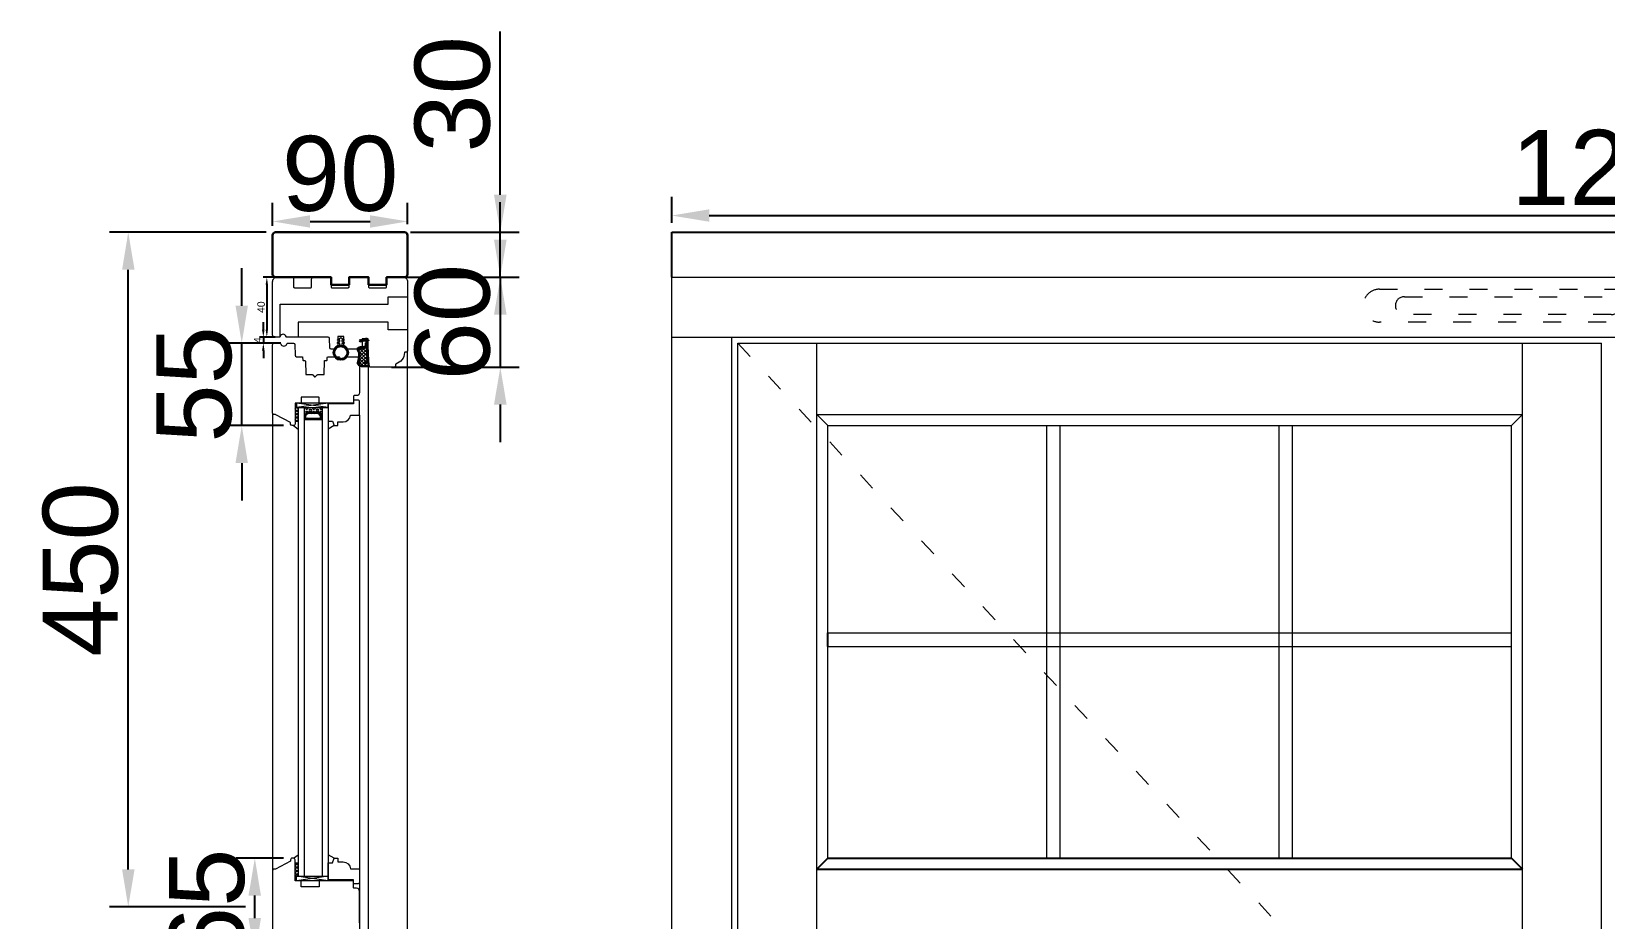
# Model space of a CAD drawing. Header units: millimetres. Extents: x 0 to 182016, y 11 to 3710.
# Drawn here: x 31499 to 32548, y 2214 to 2806 of the extents above; entities that cross this region are included whole.
import ezdxf

# ---------------------------------------------------------------- set-up
doc = ezdxf.new("R2010")
doc.units = ezdxf.units.MM
doc.linetypes.add('ACAD_ISO03W100', pattern=[30, 12, -18])
for name, color, linetype, lineweight in [('Matmenys', 10, 'Continuous', 20), ('OTHER', 251, 'Continuous', 13), ('Stakta', 7, 'Continuous', 25), ('Testinės profilio linijos', 7, 'Continuous', 5)]:
    doc.layers.add(name, color=color, linetype=linetype, lineweight=lineweight)
doc.layers.add('Stiklo paketas', color=7, linetype='Continuous')
doc.styles.get("Standard").update_dxf_attribs({"font": 'arial.ttf'})
doc.dimstyles.new('2', dxfattribs={"dimscale": 2, "dimtxt": 2.5, "dimasz": 2.5, "dimexe": 1.25, "dimexo": 0.625, "dimtad": 1, "dimtxsty": 'Standard', "dimcen": 2.5, "dimadec": 0, "dimazin": 0, "dimtfac": 1, "dimtmove": 0, "dimatfit": 3, "dimfxl": 1, "dimarcsym": 0})
doc.dimstyles.new('Padidinti matmenys', dxfattribs={"dimscale": 10, "dimtxt": 5, "dimasz": 2.5, "dimexe": 1.25, "dimexo": 0.625, "dimtad": 1, "dimdec": 1, "dimtxsty": 'Standard', "dimcen": 2.5, "dimadec": 0, "dimazin": 0, "dimtfac": 1, "dimtdec": 1, "dimtmove": 0, "dimatfit": 3, "dimfxl": 1, "dimarcsym": 0})

# ---------------------------------------------------------------- blocks, each defined once
blk = doc.blocks.new('*D1146')
at = {"color": 0, "lineweight": -2, "transparency": 16777216}
for p, q in [((31925.9, 2678.4), (31925.9, 2695.8)), ((33200.9, 2678.4), (33200.9, 2695.8)), ((31950.9, 2683.3), (33175.9, 2683.3))]:
    blk.add_line(p, q, dxfattribs=at)
at = {"color": 0, "transparency": 16777216}
for points in [[(31950.9, 2687.5), (31950.9, 2679.2), (31925.9, 2683.3)], [(33175.9, 2687.5), (33175.9, 2679.2), (33200.9, 2683.3)]]:
    blk.add_solid(points, dxfattribs=at)
at = {"layer": 'Defpoints', "color": 0, "transparency": 16777216}
for p in [(33200.9, 2683.3), (31925.9, 2672.2), (33200.9, 2672.2)]:
    blk.add_point(p, dxfattribs=at)
at = {"color": 0, "lineweight": 5, "transparency": 16777216, "insert": (32563.4, 2715.1), "char_height": 50, "attachment_point": 5}
blk.add_mtext('1275', dxfattribs=at)
blk = doc.blocks.new('*D1150')
at = {"layer": 'Defpoints', "color": 0, "transparency": 16777216}
for p in [(31668.2, 2642.2), (31655.9, 2602.2), (31662.7, 2602.2)]:
    blk.add_point(p, dxfattribs=at)
at = {"layer": 'Matmenys', "color": 0, "lineweight": -2, "transparency": 16777216}
for p, q in [((31667, 2642.2), (31653.4, 2642.2)), ((31655.9, 2637.2), (31655.9, 2607.2)), ((31661.5, 2602.2), (31653.4, 2602.2))]:
    blk.add_line(p, q, dxfattribs=at)
at = {"layer": 'Matmenys', "color": 0, "transparency": 16777216}
for points in [[(31655.1, 2637.2), (31656.7, 2637.2), (31655.9, 2642.2)], [(31655.1, 2607.2), (31656.7, 2607.2), (31655.9, 2602.2)]]:
    blk.add_solid(points, dxfattribs=at)
at = {"layer": 'Matmenys', "color": 0, "lineweight": 5, "transparency": 16777216, "insert": (31652.1, 2622.2), "char_height": 5, "attachment_point": 5, "rotation": 90}
blk.add_mtext('40', dxfattribs=at)
blk = doc.blocks.new('*D1151')
at = {"color": 0, "lineweight": -2, "transparency": 16777216}
for p, q in [((31811.6, 2667.2), (31811.6, 2692.2)), ((31747.5, 2642.2), (31824.1, 2642.2)), ((31811.6, 2642.2), (31811.6, 2582.2)), ((31739, 2582.2), (31824.1, 2582.2)), ((31811.6, 2557.2), (31811.6, 2532.2))]:
    blk.add_line(p, q, dxfattribs=at)
at = {"color": 0, "transparency": 16777216}
for points in [[(31807.4, 2667.2), (31815.8, 2667.2), (31811.6, 2642.2)], [(31807.4, 2557.2), (31815.8, 2557.2), (31811.6, 2582.2)]]:
    blk.add_solid(points, dxfattribs=at)
at = {"layer": 'Defpoints', "color": 0, "transparency": 16777216}
for p in [(31741.2, 2642.2), (31732.7, 2582.2), (31811.6, 2582.2)]:
    blk.add_point(p, dxfattribs=at)
at = {"color": 0, "lineweight": 5, "transparency": 16777216, "insert": (31779.8, 2612.2), "char_height": 50, "attachment_point": 5, "rotation": 90}
blk.add_mtext('60', dxfattribs=at)
blk = doc.blocks.new('*D1152')
at = {"color": 0, "lineweight": -2, "transparency": 16777216}
for p, q in [((31639.2, 2623.2), (31639.2, 2648.2)), ((31665.2, 2598.2), (31626.7, 2598.2)), ((31639.2, 2543.2), (31639.2, 2598.2)), ((31667, 2543.2), (31626.7, 2543.2)), ((31639.2, 2518.2), (31639.2, 2493.2))]:
    blk.add_line(p, q, dxfattribs=at)
at = {"color": 0, "transparency": 16777216}
for points in [[(31635, 2623.2), (31643.3, 2623.2), (31639.2, 2598.2)], [(31635, 2518.2), (31643.3, 2518.2), (31639.2, 2543.2)]]:
    blk.add_solid(points, dxfattribs=at)
at = {"layer": 'Defpoints', "color": 0, "transparency": 16777216}
for p in [(31639.2, 2598.2), (31671.5, 2598.2), (31673.2, 2543.2)]:
    blk.add_point(p, dxfattribs=at)
at = {"color": 0, "lineweight": 5, "transparency": 16777216, "insert": (31607.5, 2570.7), "char_height": 50, "attachment_point": 5, "rotation": 90}
blk.add_mtext('55', dxfattribs=at)
blk = doc.blocks.new('*D1153')
at = {"color": 0, "lineweight": -2, "transparency": 16777216}
for p, q in [((31659.8, 2676.4), (31659.8, 2691.9)), ((31749.8, 2677.6), (31749.8, 2691.9)), ((31684.8, 2679.4), (31724.8, 2679.4))]:
    blk.add_line(p, q, dxfattribs=at)
at = {"color": 0, "transparency": 16777216}
for points in [[(31684.8, 2683.5), (31684.8, 2675.2), (31659.8, 2679.4)], [(31724.8, 2683.5), (31724.8, 2675.2), (31749.8, 2679.4)]]:
    blk.add_solid(points, dxfattribs=at)
at = {"layer": 'Defpoints', "color": 0, "transparency": 16777216}
for p in [(31749.8, 2679.4), (31659.8, 2670.2), (31749.8, 2671.3)]:
    blk.add_point(p, dxfattribs=at)
at = {"color": 0, "lineweight": 5, "transparency": 16777216, "insert": (31704.8, 2711.1), "char_height": 50, "attachment_point": 5}
blk.add_mtext('90', dxfattribs=at)
blk = doc.blocks.new('*D1154')
at = {"layer": 'Defpoints', "color": 0, "transparency": 16777216}
for p in [(31662.7, 2602.2), (31653.6, 2598.2), (31663, 2598.2)]:
    blk.add_point(p, dxfattribs=at)
at = {"layer": 'Matmenys', "color": 0, "lineweight": -2, "transparency": 16777216}
for p, q in [((31653.6, 2607.2), (31653.6, 2612.2)), ((31661.5, 2602.2), (31651.1, 2602.2)), ((31653.6, 2602.2), (31653.6, 2598.2)), ((31661.7, 2598.2), (31651.1, 2598.2)), ((31653.6, 2593.2), (31653.6, 2588.2))]:
    blk.add_line(p, q, dxfattribs=at)
at = {"layer": 'Matmenys', "color": 0, "transparency": 16777216}
for points in [[(31652.7, 2607.2), (31654.4, 2607.2), (31653.6, 2602.2)], [(31652.7, 2593.2), (31654.4, 2593.2), (31653.6, 2598.2)]]:
    blk.add_solid(points, dxfattribs=at)
at = {"layer": 'Matmenys', "color": 0, "lineweight": 5, "transparency": 16777216, "insert": (31649.8, 2600.2), "char_height": 5, "attachment_point": 5, "rotation": 90}
blk.add_mtext('4', dxfattribs=at)
blk = doc.blocks.new('*D1927')
at = {"color": 0, "lineweight": -2, "ltscale": 0.1, "transparency": 16777216}
for p, q in [((31811.6, 2697.2), (31811.6, 2806.1)), ((31751.7, 2672.2), (31824.1, 2672.2)), ((31811.6, 2642.2), (31811.6, 2672.2)), ((31751.7, 2642.2), (31824.1, 2642.2)), ((31811.6, 2617.2), (31811.6, 2592.2))]:
    blk.add_line(p, q, dxfattribs=at)
at = {"color": 0, "ltscale": 0.1, "transparency": 16777216}
for points in [[(31807.4, 2697.2), (31815.8, 2697.2), (31811.6, 2672.2)], [(31807.4, 2617.2), (31815.8, 2617.2), (31811.6, 2642.2)]]:
    blk.add_solid(points, dxfattribs=at)
at = {"layer": 'Defpoints', "color": 0, "ltscale": 0.1, "transparency": 16777216}
for p in [(31745.4, 2672.2), (31811.6, 2672.2), (31745.4, 2642.2)]:
    blk.add_point(p, dxfattribs=at)
at = {"color": 0, "ltscale": 0.1, "transparency": 16777216, "insert": (31779.8, 2764.2), "char_height": 50, "attachment_point": 5, "rotation": 90}
blk.add_mtext('30', dxfattribs=at)
blk = doc.blocks.new('tv')
at = {"linetype": 'ACAD_ISO03W100', "lineweight": 5}
for p, q in [((29400.1, 41533.7), (29731.1, 41533.7)), ((29731.1, 41511.7), (29400.1, 41511.7))]:
    blk.add_line(p, q, dxfattribs=at)
for points in [[(29416.6, 41528.7), (29554.6, 41528.7, -1), (29554.6, 41516.7), (29416.6, 41516.7, -1)], [(29576.6, 41516.7, -1), (29576.6, 41528.7), (29714.6, 41528.7, -1), (29714.6, 41516.7)]]:
    blk.add_lwpolyline(points, format="xyb", close=True, dxfattribs=at)
for centre, start, end in [((29400.1, 41522.7), 90, 270), ((29731.1, 41522.7), 270, 90)]:
    blk.add_arc(centre, 11, start, end, dxfattribs=at)
blk = doc.blocks.new('*D1929')
at = {"color": 0, "lineweight": -2, "ltscale": 0.1, "transparency": 16777216}
for p, q in [((31667, 2254.7), (31635.4, 2254.7)), ((31647.9, 2214.7), (31647.9, 2229.7)), ((31667, 2189.7), (31635.4, 2189.7))]:
    blk.add_line(p, q, dxfattribs=at)
at = {"color": 0, "ltscale": 0.1, "transparency": 16777216}
for points in [[(31643.7, 2229.7), (31652, 2229.7), (31647.9, 2254.7)], [(31643.7, 2214.7), (31652, 2214.7), (31647.9, 2189.7)]]:
    blk.add_solid(points, dxfattribs=at)
at = {"layer": 'Defpoints', "color": 0, "ltscale": 0.1, "transparency": 16777216}
for p in [(31647.9, 2254.7), (31673.2, 2254.7), (31673.2, 2189.7)]:
    blk.add_point(p, dxfattribs=at)
at = {"color": 0, "ltscale": 0.1, "transparency": 16777216, "insert": (31616.1, 2222.2), "char_height": 50, "attachment_point": 5, "rotation": 90}
blk.add_mtext('65', dxfattribs=at)
blk = doc.blocks.new('*D1930')
at = {"color": 0, "lineweight": -2, "ltscale": 0.1, "transparency": 16777216}
for p, q in [((31655.5, 2672.2), (31551, 2672.2)), ((31563.5, 2247.2), (31563.5, 2647.2)), ((31641.6, 2222.2), (31551, 2222.2))]:
    blk.add_line(p, q, dxfattribs=at)
at = {"color": 0, "ltscale": 0.1, "transparency": 16777216}
for points in [[(31559.4, 2647.2), (31567.7, 2647.2), (31563.5, 2672.2)], [(31559.4, 2247.2), (31567.7, 2247.2), (31563.5, 2222.2)]]:
    blk.add_solid(points, dxfattribs=at)
at = {"layer": 'Defpoints', "color": 0, "ltscale": 0.1, "transparency": 16777216}
for p in [(31563.5, 2672.2), (31661.8, 2672.2), (31647.9, 2222.2)]:
    blk.add_point(p, dxfattribs=at)
at = {"color": 0, "ltscale": 0.1, "transparency": 16777216, "insert": (31531.8, 2447.2), "char_height": 50, "attachment_point": 5, "rotation": 90}
blk.add_mtext('450', dxfattribs=at)

msp = doc.modelspace()

# ---------------------------------------------------------------- hatches: boundary and pattern name
at = {"lineweight": 0, "ltscale": 0.5}
h = msp.add_hatch(dxfattribs=at)
h.set_pattern_fill('ANSI37', color=256, scale=0.5, style=0)
h.set_pattern_definition([(45, (31674.7438, 2558.6922), (-1.12253, 1.12253), []), (135, (31674.7438, 2558.6922), (-1.12253, -1.12253), [])])
h.paths.add_polyline_path([(31676.7437636, 2546.1922216), (31676.7437636, 2555.1922216), (31674.7437636, 2555.1922216), (31674.7437636, 2546.1922216)])
at = {"lineweight": 0}
h = msp.add_hatch(dxfattribs=at)
h.set_pattern_fill('HEX', color=256, scale=0.25, style=0)
h.set_pattern_definition([(360, (18773.3348, 20902.4632), (-7e-16, -1.374815), [0.79375, -1.5875]), (240, (18773.3348, 20902.4632), (-1.190624716, 0.6874075), [0.79375, -1.5875]), (300, (18774.1285, 20902.4632), (-1.190624716, -0.6874075), [0.79375, -1.5875])])
h.paths.add_polyline_path([(31680.7430545, 2555.1922216), (31680.7430545, 2550.1922216), (31682.7430545, 2552.1922216), (31690.7430545, 2552.1922216), (31692.7430545, 2550.1922216), (31692.7437636, 2555.1922216)])
h = msp.add_hatch(dxfattribs=at)
h.set_pattern_fill('JIS_WOOD', color=256, style=0)
h.set_pattern_definition([(315, (18773.33476, 20902.46325), (-0.5, -0.5), [])])
h.paths.add_polyline_path([(31690.7430545, 2552.1922216), (31682.7430545, 2552.1922216), (31680.7430545, 2550.1922216), (31680.7430545, 2547.1922216), (31692.7796371, 2547.1744882), (31692.7430545, 2550.1922216)])
h.paths.add_polyline_path([(31683.1572681, 2551.1922216), (31690.3288409, 2551.1922216), (31691.7430545, 2549.7780081), (31691.7430545, 2548.1922216), (31681.7430545, 2548.1922216), (31681.7430545, 2549.7780081)], flags=16)
at = {"lineweight": 0, "ltscale": 0.5}
h = msp.add_hatch(dxfattribs=at)
h.set_pattern_fill('ANSI37', color=256, scale=0.5, style=0)
h.set_pattern_definition([(45, (31674.7438, 1198.8163), (-1.122532, 1.122532), []), (135, (31674.7438, 1198.8163), (-1.122532, -1.122532), [])])
h.paths.add_polyline_path([(31676.743764, 2251.6690019), (31676.743764, 2242.6690019), (31674.743764, 2242.6690019), (31674.743764, 2251.6690019)])
at = {"layer": 'Matmenys'}
h = msp.add_hatch(dxfattribs=at)
h.set_pattern_fill('ANSI37', color=252, scale=0.5, angle=-180, style=0)
h.set_pattern_definition([(225, (-123945.5523, -1098023.8803), (1.1225320151, -1.1225320151), []), (315, (-123945.5523, -1098023.8803), (1.1225320151, 1.1225320151), [])])
edge = h.paths.add_edge_path()
edge.add_arc((31722.8634934, 2585.7063735), 0.1, 273.5893456117, 363.5893456117, ccw=False)
edge.add_line((31722.8697539, 2585.6065696), (31721.3220682, 2585.5094864))
edge.add_arc((31721.3377194, 2585.2599768), 0.25, 93.5893456117, 273.5893456117)
edge.add_line((31721.3533706, 2585.0104672), (31723.4000756, 2585.1388529))
edge.add_arc((31723.3938151, 2585.2386567), 0.1, 273.5893456117, 363.589345619)
edge.add_line((31723.4936189, 2585.2449172), (31723.5692619, 2585.2496622))
edge.add_line((31723.5692619, 2585.2496622), (31723.6935763, 2583.2678613))
edge.add_spline(control_points=[(31723.6935763, 2583.2678613), (31723.681774, 2583.1887028), (31723.6705984, 2583.1187111), (31723.6488045, 2583.0349603), (31723.6394187, 2583.011396), (31723.6267238, 2582.987513), (31723.6204746, 2582.9794534), (31723.5948857, 2582.9549655), (31723.5656487, 2582.9360727), (31723.461329, 2582.9023693), (31723.3883967, 2582.8892474), (31723.1354137, 2582.8695452), (31722.9215796, 2582.8800435), (31722.4791011, 2582.8993717), (31722.2597723, 2582.9038471), (31721.8398814, 2582.9049232), (31721.6367952, 2582.9018913), (31721.0465879, 2582.8891808), (31720.6785378, 2582.8760044), (31719.9253564, 2582.8762661), (31719.5486065, 2582.8947624), (31718.955502, 2582.9979488), (31718.7279311, 2583.0578428), (31718.3308299, 2583.2108784), (31718.1590422, 2583.2936278), (31717.8178745, 2583.497628), (31717.6516718, 2583.6177428), (31717.3605121, 2583.8851879), (31717.2369321, 2584.0328616), (31717.0772133, 2584.3140461), (31717.0296594, 2584.4493424), (31716.9700544, 2584.7506412), (31716.9593511, 2584.9142412), (31716.973095, 2585.498838), (31717.0678492, 2585.9627536), (31717.2395915, 2586.8552497), (31717.3232861, 2587.2823299), (31717.5344724, 2588.3606785), (31717.6682065, 2589.0187291), (31717.7931325, 2590.011831), (31717.8236263, 2590.3154322), (31717.8479618, 2590.9374758), (31717.840421, 2591.2533798), (31717.7555367, 2591.8025881), (31717.694198, 2592.0386715), (31717.5217377, 2592.4393229), (31717.4268892, 2592.5979554), (31717.2426209, 2592.8966142), (31717.1527634, 2593.0380715), (31716.9966803, 2593.3398543), (31716.9267101, 2593.5049071), (31716.8069789, 2593.8700288), (31716.7639764, 2594.0709789), (31716.7400777, 2594.4103955), (31716.7532835, 2594.552381), (31716.8133227, 2594.7476017), (31716.8500629, 2594.8129295), (31716.958612, 2594.9396528), (31717.0306782, 2594.9988307), (31717.2947658, 2595.1559082), (31717.535874, 2595.2374079), (31718.086285, 2595.3540252), (31718.3944801, 2595.3905567), (31718.9906979, 2595.4438282), (31719.2782489, 2595.4630506), (31719.8087388, 2595.5064101), (31720.0569972, 2595.5285463), (31720.4617995, 2595.5647606), (31720.6192029, 2595.578847), (31720.9431353, 2595.6069691), (31721.1214525, 2595.6220052), (31721.4243196, 2595.6902902), (31721.5421416, 2595.7259252), (31721.7546203, 2595.821522), (31721.8485351, 2595.8746689), (31721.9937289, 2595.9933096), (31722.048747, 2596.0489319), (31722.137839, 2596.1726991), (31722.1707184, 2596.2363261), (31722.2188865, 2596.3551902), (31722.2357678, 2596.4122672), (31722.2617117, 2596.5128476), (31722.2714293, 2596.5572432), (31722.2804652, 2596.5982395)], knot_values=[0, 0, 0, 0, 0.2245066002, 0.2245066002, 0.377043448, 0.377043448, 0.5295802957, 0.5295802957, 0.8082977366, 0.8082977366, 1.0870151774, 1.0870151774, 1.6244414062, 1.6244414062, 2.161867635, 2.161867635, 2.6992938638, 2.6992938638, 3.7741463214, 3.7741463214, 5.0334406395, 5.0334406395, 5.8656302806, 5.8656302806, 6.5060139406, 6.5060139406, 7.1463976006, 7.1463976006, 7.7996240151, 7.7996240151, 8.3563201169, 8.3563201169, 8.9130162187, 8.9130162187, 10.239934143, 10.239934143, 11.5668520673, 11.5668520673, 13.5970761059, 13.5970761059, 14.4582175179, 14.4582175179, 15.3193589298, 15.3193589298, 15.9856015553, 15.9856015553, 16.5061017172, 16.5061017172, 17.0266018791, 17.0266018791, 17.547102041, 17.547102041, 18.1672448488, 18.1672448488, 18.7176261004, 18.7176261004, 19.1465766047, 19.1465766047, 19.5755271091, 19.5755271091, 20.3898249977, 20.3898249977, 21.2041228863, 21.2041228863, 21.9655448497, 21.9655448497, 22.7269668131, 22.7269668131, 23.2229068178, 23.2229068178, 23.7188468224, 23.7188468224, 24.0184411081, 24.0184411081, 24.2549295987, 24.2549295987, 24.4119994701, 24.4119994701, 24.5501072405, 24.5501072405, 24.6882150108, 24.6882150108, 24.8099116426, 24.8099116426, 24.8099116426, 24.8099116426], degree=3, periodic=0)
edge.add_line((31722.2804652, 2596.5982395), (31722.9632973, 2585.712634))

# ---------------------------------------------------------------- linework, layer by layer
at = {"ltscale": 0.1}
for p, q in [((31925.9374146, 2672.192222), (33200.9152085, 2672.192222)), ((31925.9374146, 2642.192222), (31925.9374146, 2672.192222)), ((32029.9374149, 2395.9256242), (32029.9374149, 2404.9256242)), ((32022.6203206, 2247.3519076), (32493.243406, 2247.3519076)), ((32029.9374149, 2254.6690019), (32485.9263117, 2254.6690019))]:
    msp.add_line(p, q, dxfattribs=at)
at = {"lineweight": 5}
for p, q in [((31925.9374146, 2642.192222), (33200.9152085, 2642.192222)), ((31925.9374146, 1347.5116013), (31925.9374146, 2642.192222)), ((31925.9374146, 2602.1922216), (33200.9152085, 2602.1922216)), ((31965.9374146, 1347.5116013), (31965.9374146, 2602.1922216)), ((31969.9374146, 2598.1922216), (32545.9263117, 2598.1922216)), ((31969.9374146, 1354.9617728), (31969.9374146, 2598.1922216)), ((32022.6203206, 1354.9617728), (32022.6203206, 2598.1922216)), ((32493.243406, 1354.9617728), (32493.243406, 2598.1922216)), ((32545.9263117, 1354.9617728), (32545.9263117, 2598.1922216)), ((32022.6203206, 2550.5093159), (32493.243406, 2550.5093159)), ((32029.9374149, 2543.1922216), (32022.6203206, 2550.5093159)), ((32485.9263117, 2543.1922216), (32493.243406, 2550.5093159)), ((32029.9374149, 2543.1922216), (32485.9263117, 2543.1922216)), ((32029.9374149, 2254.6690019), (32029.9374149, 2543.1922216)), ((32175.9374149, 2254.6690019), (32175.9374149, 2543.1922216)), ((32184.9374149, 2254.6690019), (32184.9374149, 2543.1922216)), ((32330.9374149, 2254.6690019), (32330.9374149, 2543.1922216)), ((32339.9374149, 2254.6690019), (32339.9374149, 2543.1922216)), ((32485.9263117, 2254.6690019), (32485.9263117, 2543.1922216)), ((32029.9374149, 2404.9256242), (32485.9263117, 2404.9256242)), ((32029.9374149, 2395.9256242), (32485.9263117, 2395.9256242))]:
    msp.add_line(p, q, dxfattribs=at)
for p, q in [((31722.0010985, 2601.0518615), (31717.6540081, 2600.068415)), ((31717.6540081, 2600.068415), (31717.8746629, 2599.093063)), ((31721.0946694, 2599.8215282), (31717.8746629, 2599.093063)), ((31722.0328052, 2600.546399), (31720.984342, 2600.3092042)), ((31720.984342, 2600.3092042), (31721.0946694, 2599.8215282)), ((31722.4908788, 2601.2304498), (31721.9918596, 2601.1991474)), ((31721.9918596, 2601.1991474), (31722.0010985, 2601.0518615)), ((31722.0328052, 2600.546399), (31722.9632973, 2585.712634)), ((31723.5573435, 2600.2001086), (31722.4908788, 2601.2304498)), ((31722.5364989, 2600.5031811), (31723.4936189, 2585.2449172)), ((31723.6042414, 2599.4524679), (31722.5364989, 2600.5031811)), ((31723.5573435, 2600.2001086), (31723.6042414, 2599.4524679)), ((31722.8697539, 2585.6065696), (31721.3220682, 2585.5094864)), ((31723.4000756, 2585.1388529), (31721.3533706, 2585.0104672)), ((31723.4936189, 2585.2449172), (31723.5692619, 2585.2496622))]:
    msp.add_line(p, q)
at = {"color": 1}
for p, q in [((31721.9874971, 2596.6628123), (31721.8770675, 2598.4232636)), ((31723.6935763, 2583.2678613), (31722.737919, 2598.502806)), ((31723.9902964, 2583.223621), (31723.0290017, 2598.5484365))]:
    msp.add_line(p, q, dxfattribs=at)
at = {"linetype": 'ACAD_ISO03W100', "lineweight": 5}
msp.add_line((31969.9374146, 2598.1922216), (32545.9263117, 1979.0769972), dxfattribs=at)
at = {"lineweight": 0}
for p, q in [((31696.7430545, 2555.1922216), (31675.7430545, 2558.1922216)), ((31696.7430545, 2558.1922216), (31675.7430545, 2555.1922216)), ((31673.7437636, 2543.1922216), (31676.7437636, 2540.9055565)), ((31674.7437636, 2546.1922216), (31676.7437636, 2546.1922216)), ((31700.7437636, 2543.1922216), (31696.7437636, 2540.9055565)), ((31673.743764, 2254.6690019), (31676.743764, 2256.955667)), ((31700.743764, 2254.6690019), (31696.743764, 2256.955667)), ((31674.743764, 2251.6690019), (31676.743764, 2251.6690019)), ((31674.743764, 2242.6690019), (31677.743764, 2242.6690019)), ((31696.7430549, 2242.6690019), (31675.7430549, 2239.6690019)), ((31696.7430549, 2239.6690019), (31675.7430549, 2242.6690019))]:
    msp.add_line(p, q, dxfattribs=at)
at = {"lineweight": 9}
for p, q in [((31676.7437636, 2555.1921365), (31676.7437636, 2242.6690019)), ((31680.7437636, 2555.1921365), (31680.7437636, 2242.6690019)), ((31692.7437636, 2555.1921365), (31692.7437636, 2242.6690019)), ((31696.7437636, 2555.1921365), (31696.7437636, 2242.6690019)), ((31717.7437636, 2550.1922216), (31717.7437636, 1402.9617728))]:
    msp.add_line(p, q, dxfattribs=at)
at = {"lineweight": 30}
msp.add_lwpolyline([(31661.7525285, 2642.192222), (31698.0025293, 2642.192222), (31698.7525285, 2642.192222), (31698.7525285, 2637.192222), (31710.7525285, 2637.192222), (31710.7525285, 2642.192222), (31723.0025293, 2642.192222), (31723.7525285, 2642.192222), (31723.7525285, 2637.192222), (31735.7525285, 2637.192222), (31735.7525285, 2642.192222), (31747.7525285, 2642.192222, 0.4142135624), (31749.7525285, 2644.192222), (31749.7525285, 2670.192222), (31749.7525285, 2670.192222, 0.4142135624), (31747.7525285, 2672.192222), (31661.7525285, 2672.192222, 0.4142135624), (31659.7525285, 2670.192222), (31659.7525285, 2644.192222, 0.4142135624)], format="xyb", close=True, dxfattribs=at)
at = {"lineweight": 5}
msp.add_lwpolyline([(31664.7523266, 2602.1922216), (31664.7523266, 2624.1922216), (31736.7525285, 2624.1922216), (31736.7525285, 2629.1922216), (31749.7525285, 2629.1922216), (31749.7525285, 2607.1922216), (31736.7525285, 2607.1922216), (31736.7525285, 2612.1922216), (31676.7523266, 2612.1922216), (31676.7523266, 2602.1922216)], dxfattribs=at)
at = {"lineweight": 0}
for points in [[(31711.7437636, 2550.1922216), (31717.7437636, 2550.1922216), (31717.7437636, 2559.1922216, 0.4142135624), (31716.7437636, 2560.1922216), (31713.7437636, 2560.1922216), (31713.7437636, 2557.6922216), (31696.7437636, 2557.6922216), (31696.7437636, 2546.1922216), (31699.7437636, 2546.1922216), (31700.7437636, 2543.1922216), (31703.2437636, 2543.1922216), (31703.2437636, 2545.6922216), (31706.7688264, 2545.6922216, 0.3851703882), (31711.7437636, 2550.1922216)], [(31711.743764, 2247.6690019), (31717.743764, 2247.6690019), (31717.743764, 2238.6690019, -0.4142135624), (31716.743764, 2237.6690019), (31713.743764, 2237.6690019), (31713.743764, 2240.1690019), (31696.743764, 2240.1690019), (31696.743764, 2251.6690019), (31699.743764, 2251.6690019), (31700.743764, 2254.6690019), (31703.243764, 2254.6690019), (31703.243764, 2252.1690019), (31706.7688268, 2252.1690019, -0.3851703882), (31711.743764, 2247.6690019)]]:
    msp.add_lwpolyline(points, format="xyb", dxfattribs=at)
for points in [[(31696.7430545, 2558.1922216), (31675.7430545, 2558.1922216), (31675.7430545, 2555.1922216), (31696.7430545, 2555.1922216)], [(31690.7430545, 2552.1922216), (31682.7430545, 2552.1922216), (31680.7430545, 2550.1922216), (31680.7430545, 2547.1922216), (31692.7430545, 2547.1922216), (31692.7430545, 2550.1922216)], [(31690.3288409, 2551.1922216), (31683.1572681, 2551.1922216), (31681.7430545, 2549.7780081), (31681.7430545, 2548.1922216), (31691.7430545, 2548.1922216), (31691.7430545, 2549.7780081)], [(31696.7430549, 2239.6690019), (31675.7430549, 2239.6690019), (31675.7430549, 2242.6690019), (31696.7430549, 2242.6690019)]]:
    msp.add_lwpolyline(points, close=True, dxfattribs=at)
at = {"ltscale": 0.1}
for points in [[(32022.6203206, 2247.3519076), (32029.9374149, 2254.6690019)], [(32485.9263117, 2254.6690019), (32493.243406, 2247.3519076)]]:
    msp.add_lwpolyline(points, dxfattribs=at)
at = {"color": 18, "linetype": 'ByBlock', "true_color": 0x000000}
for radius in [4.85, 4.25]:
    msp.add_circle((31705.2426981, 2591.8661488), radius, dxfattribs=at)
for centre, radius, start, end in [((31721.3377194, 2585.2599768), 0.25, 93.5893456106, 273.5893456106), ((31722.8634934, 2585.7063735), 0.1, 273.5893456106, 3.5893456092), ((31723.3938151, 2585.2386567), 0.1, 273.5893456106, 3.5893456092)]:
    msp.add_arc(centre, radius, start, end)
at = {"color": 1}
msp.add_spline([(31723.9902964, 2583.223621), (31723.8997996, 2582.8621207), (31722.6259411, 2582.5925798), (31717.9335682, 2583.0809691), (31716.8435619, 2584.1241669), (31716.8249455, 2586.2876388), (31717.1553194, 2587.9856786), (31717.5022357, 2590.1511195), (31717.302807, 2592.1878411), (31716.826638, 2593.0160859), (31716.5463746, 2594.870626), (31719.2585532, 2595.7630719), (31720.7374288, 2595.8902395), (31721.4246967, 2596.0082108), (31721.866582, 2596.3104165), (31721.9874971, 2596.6628123)], degree=3, dxfattribs=at)
msp.add_open_spline([(31723.6935763, 2583.2678613), (31723.681774, 2583.1887028), (31723.6705984, 2583.1187111), (31723.6488045, 2583.0349603), (31723.6394187, 2583.011396), (31723.6267238, 2582.987513), (31723.6204746, 2582.9794534), (31723.5948857, 2582.9549655), (31723.5656487, 2582.9360727), (31723.461329, 2582.9023693), (31723.3883967, 2582.8892474), (31723.1354137, 2582.8695452), (31722.9215796, 2582.8800435), (31722.4791011, 2582.8993717), (31722.2597723, 2582.9038471), (31721.8398814, 2582.9049232), (31721.6367952, 2582.9018913), (31721.0465879, 2582.8891808), (31720.6785378, 2582.8760044), (31719.9253564, 2582.8762661), (31719.5486065, 2582.8947624), (31718.955502, 2582.9979488), (31718.7279311, 2583.0578428), (31718.3308299, 2583.2108784), (31718.1590422, 2583.2936278), (31717.8178745, 2583.497628), (31717.6516718, 2583.6177428), (31717.3605121, 2583.8851879), (31717.2369321, 2584.0328616), (31717.0772133, 2584.3140461), (31717.0296594, 2584.4493424), (31716.9700544, 2584.7506412), (31716.9593511, 2584.9142412), (31716.973095, 2585.498838), (31717.0678492, 2585.9627536), (31717.2395915, 2586.8552497), (31717.3232861, 2587.2823299), (31717.5344724, 2588.3606785), (31717.6682065, 2589.0187291), (31717.7931325, 2590.011831), (31717.8236263, 2590.3154322), (31717.8479618, 2590.9374758), (31717.840421, 2591.2533798), (31717.7555367, 2591.8025881), (31717.694198, 2592.0386715), (31717.5217377, 2592.4393229), (31717.4268892, 2592.5979554), (31717.2426209, 2592.8966142), (31717.1527634, 2593.0380715), (31716.9966803, 2593.3398543), (31716.9267101, 2593.5049071), (31716.8069789, 2593.8700288), (31716.7639764, 2594.0709789), (31716.7400777, 2594.4103955), (31716.7532835, 2594.552381), (31716.8133227, 2594.7476017), (31716.8500629, 2594.8129295), (31716.958612, 2594.9396528), (31717.0306782, 2594.9988307), (31717.2947658, 2595.1559082), (31717.535874, 2595.2374079), (31718.086285, 2595.3540252), (31718.3944801, 2595.3905567), (31718.9906979, 2595.4438282), (31719.2782489, 2595.4630506), (31719.8087388, 2595.5064101), (31720.0569972, 2595.5285463), (31720.4617995, 2595.5647606), (31720.6192029, 2595.578847), (31720.9431353, 2595.6069691), (31721.1214525, 2595.6220052), (31721.4243196, 2595.6902902), (31721.5421416, 2595.7259252), (31721.7546203, 2595.821522), (31721.8485351, 2595.8746689), (31721.9937289, 2595.9933096), (31722.048747, 2596.0489319), (31722.137839, 2596.1726991), (31722.1707184, 2596.2363261), (31722.2188865, 2596.3551902), (31722.2357678, 2596.4122672), (31722.2617117, 2596.5128476), (31722.2714293, 2596.5572432), (31722.2804652, 2596.5982395)], degree=3, knots=[0, 0, 0, 0, 0.2245066002, 0.2245066002, 0.377043448, 0.377043448, 0.5295802957, 0.5295802957, 0.8082977366, 0.8082977366, 1.0870151774, 1.0870151774, 1.6244414062, 1.6244414062, 2.161867635, 2.161867635, 2.6992938638, 2.6992938638, 3.7741463214, 3.7741463214, 5.0334406395, 5.0334406395, 5.8656302806, 5.8656302806, 6.5060139406, 6.5060139406, 7.1463976006, 7.1463976006, 7.7996240151, 7.7996240151, 8.3563201169, 8.3563201169, 8.9130162187, 8.9130162187, 10.239934143, 10.239934143, 11.5668520673, 11.5668520673, 13.5970761059, 13.5970761059, 14.4582175179, 14.4582175179, 15.3193589298, 15.3193589298, 15.9856015553, 15.9856015553, 16.5061017172, 16.5061017172, 17.0266018791, 17.0266018791, 17.547102041, 17.547102041, 18.1672448488, 18.1672448488, 18.7176261004, 18.7176261004, 19.1465766047, 19.1465766047, 19.5755271091, 19.5755271091, 20.3898249977, 20.3898249977, 21.2041228863, 21.2041228863, 21.9655448497, 21.9655448497, 22.7269668131, 22.7269668131, 23.2229068178, 23.2229068178, 23.7188468224, 23.7188468224, 24.0184411081, 24.0184411081, 24.2549295987, 24.2549295987, 24.4119994701, 24.4119994701, 24.5501072405, 24.5501072405, 24.6882150108, 24.6882150108, 24.8099116426, 24.8099116426, 24.8099116426, 24.8099116426], dxfattribs=at)
at = {"layer": 'OTHER'}
msp.add_lwpolyline([(31704.6326719, 2596.6693587), (31704.6326719, 2598.0852675), (31702.9873905, 2598.0852675), (31702.9873905, 2598.6109496), (31704.6326719, 2599.3542906), (31704.6326719, 2600.1469103), (31702.9873905, 2600.1469103), (31702.9873905, 2600.3658011), (31705.2426981, 2601.8686823), (31707.4980056, 2600.3658011), (31707.4980056, 2600.1469103), (31705.8527242, 2600.1469103), (31705.8527242, 2599.3542906), (31707.4980056, 2598.6109496), (31707.4980056, 2598.0852675), (31705.8527242, 2598.0852675), (31705.8527242, 2596.6693587)], dxfattribs=at)
at = {"layer": 'Stakta', "color": 18, "lineweight": 5, "true_color": 0x000000}
for points in [[(31710.0558701, 2594.1922216, -0.2720281141), (31709.6191058, 2594.4488352, 0.164173551), (31707.251463, 2596.5975463), (31707.251463, 2602.6922216), (31703.251463, 2602.6922216), (31703.251463, 2596.5975463, 0.164173551), (31700.8838202, 2594.4488352, -0.2720281141), (31700.447056, 2594.1922216), (31698.8136547, 2594.1922216, -0.4116598905), (31697.8136928, 2595.1834951), (31697.7611793, 2601.2009482, 0.4116598905), (31696.7612173, 2602.1922216), (31669.2020183, 2602.1922216, -0.3563939587), (31668.7121203, 2602.5922216, 0.8164965809), (31664.7929368, 2602.5922216, -0.3563939587), (31664.3030388, 2602.1922216), (31661.2525285, 2602.1922216, -0.4142135624), (31659.7525285, 2603.6922216), (31659.7525285, 2639.192222, -0.4142135624), (31662.7525285, 2642.192222), (31672.7525285, 2642.192222, -0.4142135624), (31673.7525285, 2641.192222), (31673.7525285, 2635.692222, 0.4142135624), (31674.2525285, 2635.192222), (31685.2525285, 2635.192222, 0.4142135624), (31685.7525285, 2635.692222), (31685.7525285, 2640.992222, -0.4142135624), (31686.7525285, 2641.992222), (31697.7525285, 2641.992222, -0.4142135624), (31698.7525285, 2640.992222), (31698.7525285, 2635.692222, 0.4142135624), (31699.2525285, 2635.192222), (31710.2525285, 2635.192222, 0.4142135624), (31710.7525285, 2635.692222), (31710.7525285, 2640.992222, -0.4142135624), (31711.7525285, 2641.992222), (31722.7525285, 2641.992222, -0.4142135624), (31723.7525285, 2640.992222), (31723.7525285, 2635.692222, 0.4142135624), (31724.2525285, 2635.192222), (31735.2525285, 2635.192222, 0.4142135624), (31735.7525285, 2635.692222), (31735.7525285, 2641.192222, -0.4142135624), (31736.7525285, 2642.192222), (31746.7525285, 2642.192222, -0.4142135624), (31749.7525285, 2639.192222), (31749.7525285, 2593.1922216, -0.4142135624), (31748.7525285, 2592.1922216), (31748.0432019, 2592.1922216, 0.4001549105), (31747.7435508, 2591.906687, -0.3090857966), (31741.9552676, 2584.2573763, 0.3199404334), (31741.7506377, 2583.9755532), (31741.7437255, 2583.1834951, -0.4116598905), (31740.7437636, 2582.1922216), (31724.8485622, 2582.1922216, -0.4116598905), (31723.8486002, 2583.1834951), (31723.7611793, 2593.2009482, 0.2023892741), (31723.4525285, 2593.9147788), (31723.4525285, 2601.1922216), (31719.4525285, 2601.1922216), (31719.4525285, 2594.1922216)], [(31680.1334702, 2586.6922216), (31681.1865919, 2586.6922216, -0.4091108014), (31681.6865157, 2586.2009478), (31681.8386185, 2577.4869859, 0.4091108014), (31682.1385728, 2577.1922216), (31686.1623928, 2577.1922216, -0.1989123674), (31686.5159461, 2577.045775), (31687.7816316, 2575.7800896, 0.4142135624), (31688.2058956, 2575.7800896), (31689.4715811, 2577.045775, -0.1989123674), (31689.8251345, 2577.1922216), (31693.8489544, 2577.1922216, 0.4091108014), (31694.1489087, 2577.4869859), (31694.3010115, 2586.2009478, -0.4091108014), (31694.8009354, 2586.6922216), (31695.854057, 2586.6922216, 0.4040262259), (31696.1538742, 2586.9817518), (31696.2142145, 2588.7096714, -0.4040262258), (31696.7139099, 2589.1922216), (31703.7942739, 2589.1922216, -0.3563939587), (31704.2841718, 2588.7922216, 0.8164965809), (31708.2033554, 2588.7922216, -0.3563939587), (31708.6932533, 2589.1922216), (31716.7437636, 2589.1922216, -0.4142135624), (31717.7437636, 2588.1922216), (31717.7437636, 2565.1922216, -0.4142135624), (31715.7437636, 2563.1922216), (31714.041157, 2563.1922216, 0.4116598905), (31713.7411684, 2562.8948396), (31713.7044546, 2558.6878584, -0.4116598905), (31713.2044737, 2558.1922216), (31691.2743267, 2558.1922216, -0.4116598905), (31690.7743457, 2558.6878584), (31690.7463588, 2561.8948396, 0.4116598905), (31690.4463702, 2562.1922216), (31679.041157, 2562.1922216, 0.4116598905), (31678.7411684, 2561.8948396), (31678.7131815, 2558.6878584, -0.4116598905), (31678.2132005, 2558.1922216), (31674.7437636, 2558.1922216), (31674.7437636, 2544.1922216, -0.4142135624), (31673.7437636, 2543.1922216), (31672.7525285, 2543.1922216, -0.4116598905), (31671.7525666, 2544.1834951), (31671.7437636, 2545.1922216), (31661.8538354, 2550.4507897, 0.1227845609), (31661.6190996, 2550.5093159), (31660.7437636, 2550.5093159, -0.4142135624), (31659.7437636, 2551.5093159), (31659.7437636, 2597.1922216, -0.4142135624), (31660.7437636, 2598.1922216), (31664.7942739, 2598.1922216, -0.3563939587), (31665.2841718, 2597.7922216, 0.8164965809), (31669.2033554, 2597.7922216, -0.3563939587), (31669.6932533, 2598.1922216), (31673.6739106, 2598.1922216, -0.4116598905), (31674.6738725, 2597.2009482), (31674.7351129, 2590.1834951, 0.4116598905), (31675.7350748, 2589.1922216), (31679.2736002, 2589.1922216, -0.4040361542), (31679.7733127, 2588.7096714), (31679.833653, 2586.9817518, 0.4040262258)]]:
    msp.add_lwpolyline(points, format="xyb", close=True, dxfattribs=at)
at = {"layer": 'Stiklo paketas', "lineweight": 5}
msp.add_lwpolyline([(31717.743764, 2211.6690019), (31717.743764, 2232.6690019, 0.4142135624), (31715.743764, 2234.6690019), (31714.0411573, 2234.6690019, -0.4116598905), (31713.7411687, 2234.966384), (31713.704455, 2239.1733652, 0.4116598905), (31713.204474, 2239.6690019), (31690.743764, 2239.6690019), (31690.743764, 2235.6690019), (31678.743764, 2235.6690019), (31678.743764, 2239.6690019), (31674.743764, 2239.6690019), (31674.743764, 2253.6690019, 0.4142135624), (31673.743764, 2254.6690019), (31672.743764, 2254.6690019, 0.4142135624), (31671.743764, 2253.6690019), (31671.743764, 2252.6690019), (31661.743764, 2247.3519076), (31660.743764, 2247.3519076, 0.4142135624), (31659.743764, 2246.3519076), (31659.743764, 2198.6503757, 0.2773245441)], format="xyb", dxfattribs=at)
at = {"layer": 'Testinės profilio linijos', "lineweight": 5}
for p, q in [((31723.7437636, 1361.0302358), (31723.7437636, 2593.37824)), ((31749.7437638, 1361.1611677), (31749.7437626, 2593.0601039)), ((31659.7437642, 2551.5082462), (31659.7437636, 1400.980399))]:
    msp.add_line(p, q, dxfattribs=at)

# ---------------------------------------------------------------- block references
at = {"color": 1}
msp.add_blockref('tv', (2997.8434793, -38899.4906216), dxfattribs=at)

# ---------------------------------------------------------------- dimensions: what is measured, and where the dimension line sits
at = {"color": 1, "ltscale": 0.1}
for base, p1, p2, picture, middle in [((31811.6117475, 2672.192222), (31745.4080403, 2642.192222), (31745.4080403, 2672.192222), '*D1927', (31779.8160449, 2764.1516354)), ((31563.5491351, 2672.192222), (31647.8684018, 2222.1690019), (31661.7525285, 2672.192222), '*D1930', (31531.7704857, 2447.180612))]:
    dim = msp.add_linear_dim(base=base, p1=p1, p2=p2, angle=90, dimstyle='Padidinti matmenys', dxfattribs=at)
    dim.commit()
    dim.dimension.update_dxf_attribs({"geometry": picture, "text_midpoint": middle})
at = {"color": 1, "lineweight": 5}
dim = msp.add_linear_dim(base=(31749.7525285, 2679.3631157), p1=(31659.7525285, 2670.192222), p2=(31749.7525285, 2671.3435327), dimstyle='Padidinti matmenys', dxfattribs=at)
dim.commit()
dim.dimension.update_dxf_attribs({"geometry": '*D1153', "text_midpoint": (31704.7525285, 2679.3631157), "dimtype": 160})
dim = msp.add_linear_dim(base=(33200.9152085, 2683.3307221), p1=(31925.9374146, 2672.192222), p2=(33200.9152085, 2672.192222), dimstyle='Padidinti matmenys', dxfattribs=at)
dim.commit()
dim.dimension.update_dxf_attribs({"geometry": '*D1146', "text_midpoint": (32563.4263115, 2715.1093715)})
for base, p1, p2, picture, middle in [((31811.6117475, 2582.1922216), (31741.2437636, 2642.1922216), (31732.7437636, 2582.1922216), '*D1151', (31811.6117475, 2612.1922216)), ((31639.1722601, 2598.1922216), (31673.2437636, 2543.1922216), (31671.4937636, 2598.1922216), '*D1152', (31639.1722601, 2570.6922216))]:
    dim = msp.add_linear_dim(base=base, p1=p1, p2=p2, angle=90, dimstyle='Padidinti matmenys', dxfattribs=at)
    dim.commit()
    dim.dimension.update_dxf_attribs({"geometry": picture, "text_midpoint": middle, "dimtype": 160})
at = {"color": 1, "ltscale": 0.1}
dim = msp.add_linear_dim(base=(31647.8684018, 2254.6690019), p1=(31673.2481464, 2189.6690019), p2=(31673.243764, 2254.6690019), angle=90, dimstyle='Padidinti matmenys', dxfattribs=at)
dim.commit()
dim.dimension.update_dxf_attribs({"geometry": '*D1929', "text_midpoint": (31647.8684018, 2222.1690019), "dimtype": 160})
at = {"layer": 'Matmenys', "lineweight": 5}
for base, p1, p2, picture, middle in [((31655.8845692, 2602.1922216), (31668.2437636, 2642.1922216), (31662.7437636, 2602.1922216), '*D1150', (31655.8845692, 2622.1922216)), ((31653.5713715, 2598.1922216), (31662.7437636, 2602.1922216), (31662.9937636, 2598.1922216), '*D1154', (31653.5713715, 2600.1922216))]:
    dim = msp.add_linear_dim(base=base, p1=p1, p2=p2, angle=90, dimstyle='2', dxfattribs=at)
    dim.commit()
    dim.dimension.update_dxf_attribs({"geometry": picture, "text_midpoint": middle, "dimtype": 160})

doc.saveas('drawing.dxf')
